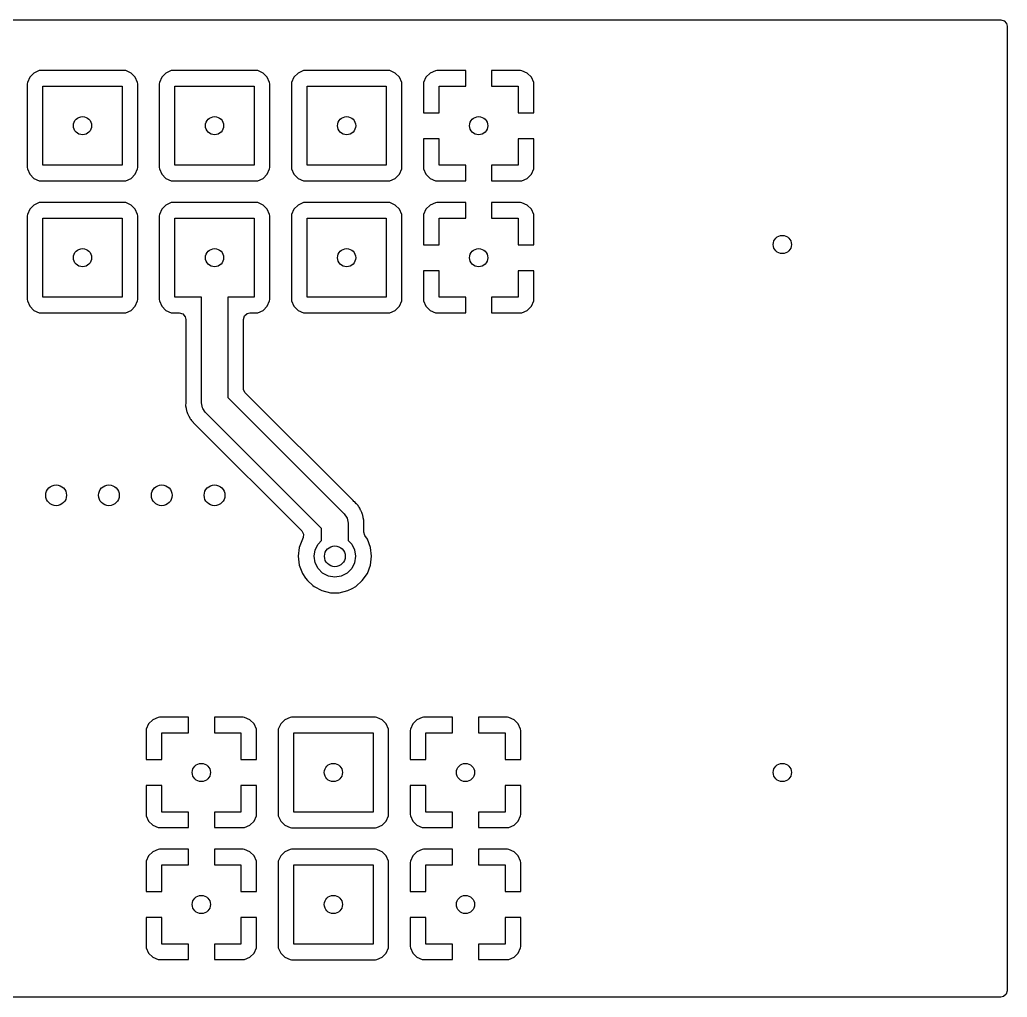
# Model space of a CAD drawing. Extents: x 4.43 to 5.97, y -4.57 to -3.83.
# Drawn here: x 5.222 to 5.97, y -4.57 to -3.83 of the extents above; entities that cross this region are included whole.
import ezdxf

# ---------------------------------------------------------------- set-up
doc = ezdxf.new("R2010")
doc.units = 0
doc.header["$MEASUREMENT"] = 0
doc.layers.add('BLACK', color=7, linetype='CONTINUOUS')

msp = doc.modelspace()

# ---------------------------------------------------------------- linework, layer by layer
at = {"layer": 'BLACK', "linetype": 'CONTINUOUS'}
for p, q in [((4.43459, -3.8297), (5.96541, -3.8297)), ((5.96541, -3.8297), (5.96805, -3.83048)), ((5.96805, -3.83048), (5.96985, -3.83256)), ((5.96985, -3.83256), (5.9703, -3.83459)), ((5.9703, -3.83459), (5.9703, -4.56541)), ((5.23007, -3.8732), (5.22828, -3.87724)), ((5.2332, -3.87007), (5.23007, -3.8732)), ((5.23724, -3.86828), (5.2332, -3.87007)), ((5.23823, -3.86817), (5.23724, -3.86828)), ((5.23724, -3.86828), (5.23724, -3.86828)), ((5.30177, -3.86817), (5.23823, -3.86817)), ((5.23823, -3.86817), (5.23823, -3.86817)), ((5.30276, -3.86828), (5.30177, -3.86817)), ((5.3068, -3.87007), (5.30276, -3.86828)), ((5.30993, -3.8732), (5.3068, -3.87007)), ((5.3068, -3.87007), (5.3068, -3.87007)), ((5.31172, -3.87724), (5.30993, -3.8732)), ((5.33007, -3.8732), (5.32828, -3.87724)), ((5.3332, -3.87007), (5.33007, -3.8732)), ((5.33724, -3.86828), (5.3332, -3.87007)), ((5.33823, -3.86817), (5.33724, -3.86828)), ((5.33724, -3.86828), (5.33724, -3.86828)), ((5.40177, -3.86817), (5.33823, -3.86817)), ((5.33823, -3.86817), (5.33823, -3.86817)), ((5.40276, -3.86828), (5.40177, -3.86817)), ((5.4068, -3.87007), (5.40276, -3.86828)), ((5.40993, -3.8732), (5.4068, -3.87007)), ((5.4068, -3.87007), (5.4068, -3.87007)), ((5.41172, -3.87724), (5.40993, -3.8732)), ((5.43007, -3.8732), (5.42828, -3.87724)), ((5.4332, -3.87007), (5.43007, -3.8732)), ((5.43724, -3.86828), (5.4332, -3.87007)), ((5.43823, -3.86817), (5.43724, -3.86828)), ((5.43724, -3.86828), (5.43724, -3.86828)), ((5.50177, -3.86817), (5.43823, -3.86817)), ((5.43823, -3.86817), (5.43823, -3.86817)), ((5.50276, -3.86828), (5.50177, -3.86817)), ((5.5068, -3.87007), (5.50276, -3.86828)), ((5.50993, -3.8732), (5.5068, -3.87007)), ((5.5068, -3.87007), (5.5068, -3.87007)), ((5.51172, -3.87724), (5.50993, -3.8732)), ((5.53009, -3.87321), (5.5283, -3.87725)), ((5.53321, -3.87009), (5.53009, -3.87321)), ((5.53009, -3.87321), (5.53009, -3.87321)), ((5.53725, -3.8683), (5.53321, -3.87009)), ((5.53321, -3.87009), (5.53321, -3.87009)), ((5.53824, -3.86819), (5.53725, -3.8683)), ((5.53725, -3.8683), (5.53725, -3.8683)), ((5.56016, -3.86819), (5.53824, -3.86819)), ((5.53824, -3.86819), (5.53824, -3.86819)), ((5.56016, -3.88), (5.56016, -3.86819)), ((5.60176, -3.86819), (5.57984, -3.86819)), ((5.57984, -3.86819), (5.57984, -3.88)), ((5.60275, -3.8683), (5.60176, -3.86819)), ((5.60679, -3.87009), (5.60275, -3.8683)), ((5.60991, -3.87321), (5.60679, -3.87009)), ((5.60679, -3.87009), (5.60679, -3.87009)), ((5.6117, -3.87725), (5.60991, -3.87321)), ((5.60991, -3.87321), (5.60991, -3.87321)), ((5.22828, -3.87724), (5.22817, -3.87823)), ((5.22817, -3.87823), (5.22817, -3.94177)), ((5.22828, -3.87724), (5.22828, -3.87724)), ((5.24, -3.94), (5.24, -3.88)), ((5.24, -3.88), (5.3, -3.88)), ((5.3, -3.88), (5.3, -3.94)), ((5.31183, -3.87823), (5.31172, -3.87724)), ((5.31172, -3.87724), (5.31172, -3.87724)), ((5.31172, -3.87724), (5.31172, -3.87724)), ((5.31183, -3.94177), (5.31183, -3.87823)), ((5.31183, -3.87823), (5.31183, -3.87823)), ((5.32828, -3.87724), (5.32817, -3.87823)), ((5.32817, -3.87823), (5.32817, -3.94177)), ((5.32828, -3.87724), (5.32828, -3.87724)), ((5.34, -3.94), (5.34, -3.88)), ((5.34, -3.88), (5.4, -3.88)), ((5.4, -3.88), (5.4, -3.94)), ((5.41183, -3.87823), (5.41172, -3.87724)), ((5.41172, -3.87724), (5.41172, -3.87724)), ((5.41172, -3.87724), (5.41172, -3.87724)), ((5.41183, -3.94177), (5.41183, -3.87823)), ((5.41183, -3.87823), (5.41183, -3.87823)), ((5.42828, -3.87724), (5.42817, -3.87823)), ((5.42817, -3.87823), (5.42817, -3.94177)), ((5.42828, -3.87724), (5.42828, -3.87724)), ((5.44, -3.94), (5.44, -3.88)), ((5.44, -3.88), (5.5, -3.88)), ((5.5, -3.88), (5.5, -3.94)), ((5.51183, -3.87823), (5.51172, -3.87724)), ((5.51172, -3.87724), (5.51172, -3.87724)), ((5.51172, -3.87724), (5.51172, -3.87724)), ((5.51183, -3.90016), (5.51183, -3.87823)), ((5.51183, -3.87823), (5.51183, -3.87823)), ((5.5283, -3.87725), (5.52819, -3.87824)), ((5.52819, -3.87824), (5.52819, -3.90016)), ((5.5283, -3.87725), (5.5283, -3.87725)), ((5.54, -3.90016), (5.54, -3.88)), ((5.54, -3.88), (5.56016, -3.88)), ((5.57984, -3.88), (5.6, -3.88)), ((5.6, -3.88), (5.6, -3.90016)), ((5.61181, -3.87824), (5.6117, -3.87725)), ((5.6117, -3.87725), (5.6117, -3.87725)), ((5.61181, -3.90016), (5.61181, -3.87824)), ((5.61181, -3.87824), (5.61181, -3.87824)), ((5.51183, -3.94177), (5.51183, -3.90016)), ((5.52819, -3.90016), (5.54, -3.90016)), ((5.6, -3.90016), (5.61181, -3.90016)), ((5.52819, -3.91984), (5.52819, -3.94176)), ((5.54, -3.91984), (5.52819, -3.91984)), ((5.54, -3.94), (5.54, -3.91984)), ((5.61181, -3.91984), (5.6, -3.91984)), ((5.6, -3.91984), (5.6, -3.94)), ((5.61181, -3.94176), (5.61181, -3.91984)), ((5.3, -3.94), (5.24, -3.94)), ((5.4, -3.94), (5.34, -3.94)), ((5.5, -3.94), (5.44, -3.94)), ((5.56016, -3.94), (5.54, -3.94)), ((5.56016, -3.95181), (5.56016, -3.94)), ((5.6, -3.94), (5.57984, -3.94)), ((5.57984, -3.94), (5.57984, -3.95181)), ((5.22817, -3.94177), (5.22828, -3.94276)), ((5.22817, -3.94177), (5.22817, -3.94177)), ((5.22828, -3.94276), (5.22828, -3.94276)), ((5.22828, -3.94276), (5.23007, -3.9468)), ((5.23007, -3.9468), (5.23007, -3.9468)), ((5.23007, -3.9468), (5.2332, -3.94993)), ((5.3068, -3.94993), (5.30993, -3.9468)), ((5.30993, -3.9468), (5.31172, -3.94276)), ((5.31172, -3.94276), (5.31183, -3.94177)), ((5.31183, -3.94177), (5.31183, -3.94177)), ((5.32817, -3.94177), (5.32828, -3.94276)), ((5.32817, -3.94177), (5.32817, -3.94177)), ((5.32828, -3.94276), (5.32828, -3.94276)), ((5.32828, -3.94276), (5.33007, -3.9468)), ((5.33007, -3.9468), (5.33007, -3.9468)), ((5.33007, -3.9468), (5.3332, -3.94993)), ((5.4068, -3.94993), (5.40993, -3.9468)), ((5.40993, -3.9468), (5.41172, -3.94276)), ((5.41172, -3.94276), (5.41183, -3.94177)), ((5.41183, -3.94177), (5.41183, -3.94177)), ((5.42817, -3.94177), (5.42828, -3.94276)), ((5.42817, -3.94177), (5.42817, -3.94177)), ((5.42828, -3.94276), (5.42828, -3.94276)), ((5.42828, -3.94276), (5.43007, -3.9468)), ((5.43007, -3.9468), (5.43007, -3.9468)), ((5.43007, -3.9468), (5.4332, -3.94993)), ((5.5068, -3.94993), (5.50993, -3.9468)), ((5.50993, -3.9468), (5.51172, -3.94276)), ((5.51172, -3.94276), (5.51183, -3.94177)), ((5.52819, -3.94176), (5.52819, -3.94176)), ((5.52819, -3.94176), (5.5283, -3.94275)), ((5.5283, -3.94275), (5.5283, -3.94275)), ((5.5283, -3.94275), (5.53009, -3.94679)), ((5.53009, -3.94679), (5.53009, -3.94679)), ((5.53009, -3.94679), (5.53321, -3.94991)), ((5.60679, -3.94991), (5.60991, -3.94679)), ((5.60991, -3.94679), (5.6117, -3.94275)), ((5.60991, -3.94679), (5.60991, -3.94679)), ((5.6117, -3.94275), (5.61181, -3.94176)), ((5.6117, -3.94275), (5.6117, -3.94275)), ((5.61181, -3.94176), (5.61181, -3.94176)), ((5.2332, -3.94993), (5.23724, -3.95172)), ((5.23724, -3.95172), (5.23823, -3.95183)), ((5.23823, -3.95183), (5.30177, -3.95183)), ((5.30177, -3.95183), (5.30276, -3.95172)), ((5.30177, -3.95183), (5.30177, -3.95183)), ((5.30177, -3.95183), (5.30177, -3.95183)), ((5.30276, -3.95172), (5.3068, -3.94993)), ((5.30276, -3.95172), (5.30276, -3.95172)), ((5.30276, -3.95172), (5.30276, -3.95172)), ((5.3332, -3.94993), (5.33724, -3.95172)), ((5.33724, -3.95172), (5.33823, -3.95183)), ((5.33823, -3.95183), (5.40177, -3.95183)), ((5.40177, -3.95183), (5.40276, -3.95172)), ((5.40177, -3.95183), (5.40177, -3.95183)), ((5.40177, -3.95183), (5.40177, -3.95183)), ((5.40276, -3.95172), (5.4068, -3.94993)), ((5.40276, -3.95172), (5.40276, -3.95172)), ((5.40276, -3.95172), (5.40276, -3.95172)), ((5.4332, -3.94993), (5.43724, -3.95172)), ((5.43724, -3.95172), (5.43823, -3.95183)), ((5.43823, -3.95183), (5.50177, -3.95183)), ((5.50177, -3.95183), (5.50276, -3.95172)), ((5.50177, -3.95183), (5.50177, -3.95183)), ((5.50177, -3.95183), (5.50177, -3.95183)), ((5.50276, -3.95172), (5.5068, -3.94993)), ((5.50276, -3.95172), (5.50276, -3.95172)), ((5.50276, -3.95172), (5.50276, -3.95172)), ((5.53321, -3.94991), (5.53321, -3.94991)), ((5.53321, -3.94991), (5.53725, -3.9517)), ((5.53725, -3.9517), (5.53824, -3.95181)), ((5.53824, -3.95181), (5.56016, -3.95181)), ((5.56016, -3.95181), (5.56016, -3.95181)), ((5.57984, -3.95181), (5.60176, -3.95181)), ((5.60176, -3.95181), (5.60275, -3.9517)), ((5.60176, -3.95181), (5.60176, -3.95181)), ((5.60275, -3.9517), (5.60679, -3.94991)), ((5.60275, -3.9517), (5.60275, -3.9517)), ((5.60679, -3.94991), (5.60679, -3.94991)), ((5.2332, -3.97007), (5.23007, -3.9732)), ((5.23724, -3.96828), (5.2332, -3.97007)), ((5.23823, -3.96817), (5.23724, -3.96828)), ((5.23724, -3.96828), (5.23724, -3.96828)), ((5.30177, -3.96817), (5.23823, -3.96817)), ((5.23823, -3.96817), (5.23823, -3.96817)), ((5.30276, -3.96828), (5.30177, -3.96817)), ((5.3068, -3.97007), (5.30276, -3.96828)), ((5.30993, -3.9732), (5.3068, -3.97007)), ((5.3068, -3.97007), (5.3068, -3.97007)), ((5.3332, -3.97007), (5.33007, -3.9732)), ((5.33724, -3.96828), (5.3332, -3.97007)), ((5.33823, -3.96817), (5.33724, -3.96828)), ((5.33724, -3.96828), (5.33724, -3.96828)), ((5.40177, -3.96817), (5.33823, -3.96817)), ((5.33823, -3.96817), (5.33823, -3.96817)), ((5.40276, -3.96828), (5.40177, -3.96817)), ((5.4068, -3.97007), (5.40276, -3.96828)), ((5.40993, -3.9732), (5.4068, -3.97007)), ((5.4068, -3.97007), (5.4068, -3.97007)), ((5.4332, -3.97007), (5.43007, -3.9732)), ((5.43724, -3.96828), (5.4332, -3.97007)), ((5.43823, -3.96817), (5.43724, -3.96828)), ((5.43724, -3.96828), (5.43724, -3.96828)), ((5.50177, -3.96817), (5.43823, -3.96817)), ((5.43823, -3.96817), (5.43823, -3.96817)), ((5.50276, -3.96828), (5.50177, -3.96817)), ((5.5068, -3.97007), (5.50276, -3.96828)), ((5.50993, -3.9732), (5.5068, -3.97007)), ((5.5068, -3.97007), (5.5068, -3.97007)), ((5.53321, -3.97009), (5.53009, -3.97321)), ((5.53725, -3.9683), (5.53321, -3.97009)), ((5.53321, -3.97009), (5.53321, -3.97009)), ((5.53824, -3.96819), (5.53725, -3.9683)), ((5.53725, -3.9683), (5.53725, -3.9683)), ((5.56016, -3.96819), (5.53824, -3.96819)), ((5.53824, -3.96819), (5.53824, -3.96819)), ((5.56016, -3.98), (5.56016, -3.96819)), ((5.60176, -3.96819), (5.57984, -3.96819)), ((5.57984, -3.96819), (5.57984, -3.98)), ((5.60275, -3.9683), (5.60176, -3.96819)), ((5.60679, -3.97009), (5.60275, -3.9683)), ((5.60991, -3.97321), (5.60679, -3.97009)), ((5.60679, -3.97009), (5.60679, -3.97009)), ((5.22828, -3.97724), (5.22817, -3.97823)), ((5.22817, -3.97823), (5.22817, -4.04177)), ((5.23007, -3.9732), (5.22828, -3.97724)), ((5.22828, -3.97724), (5.22828, -3.97724)), ((5.31172, -3.97724), (5.30993, -3.9732)), ((5.31183, -3.97823), (5.31172, -3.97724)), ((5.31172, -3.97724), (5.31172, -3.97724)), ((5.31172, -3.97724), (5.31172, -3.97724)), ((5.31183, -4.04177), (5.31183, -3.97823)), ((5.31183, -3.97823), (5.31183, -3.97823)), ((5.32828, -3.97724), (5.32817, -3.97823)), ((5.32817, -3.97823), (5.32817, -4.04177)), ((5.33007, -3.9732), (5.32828, -3.97724)), ((5.32828, -3.97724), (5.32828, -3.97724)), ((5.41172, -3.97724), (5.40993, -3.9732)), ((5.41183, -3.97823), (5.41172, -3.97724)), ((5.41172, -3.97724), (5.41172, -3.97724)), ((5.41172, -3.97724), (5.41172, -3.97724)), ((5.41183, -4.04177), (5.41183, -3.97823)), ((5.41183, -3.97823), (5.41183, -3.97823)), ((5.42828, -3.97724), (5.42817, -3.97823)), ((5.42817, -3.97823), (5.42817, -4.04177)), ((5.43007, -3.9732), (5.42828, -3.97724)), ((5.42828, -3.97724), (5.42828, -3.97724)), ((5.51172, -3.97724), (5.50993, -3.9732)), ((5.51183, -3.97823), (5.51172, -3.97724)), ((5.51172, -3.97724), (5.51172, -3.97724)), ((5.51172, -3.97724), (5.51172, -3.97724)), ((5.51183, -4.00016), (5.51183, -3.97823)), ((5.51183, -3.97823), (5.51183, -3.97823)), ((5.5283, -3.97725), (5.52819, -3.97824)), ((5.52819, -3.97824), (5.52819, -4.00016)), ((5.53009, -3.97321), (5.5283, -3.97725)), ((5.5283, -3.97725), (5.5283, -3.97725)), ((5.53009, -3.97321), (5.53009, -3.97321)), ((5.6117, -3.97725), (5.60991, -3.97321)), ((5.60991, -3.97321), (5.60991, -3.97321)), ((5.61181, -3.97824), (5.6117, -3.97725)), ((5.6117, -3.97725), (5.6117, -3.97725)), ((5.61181, -4.00016), (5.61181, -3.97824)), ((5.61181, -3.97824), (5.61181, -3.97824)), ((5.24, -4.04), (5.24, -3.98)), ((5.24, -3.98), (5.3, -3.98)), ((5.3, -3.98), (5.3, -4.04)), ((5.34, -4.04), (5.34, -3.98)), ((5.34, -3.98), (5.4, -3.98)), ((5.4, -3.98), (5.4, -4.04)), ((5.44, -4.04), (5.44, -3.98)), ((5.44, -3.98), (5.5, -3.98)), ((5.5, -3.98), (5.5, -4.04)), ((5.54, -4.00016), (5.54, -3.98)), ((5.54, -3.98), (5.56016, -3.98)), ((5.57984, -3.98), (5.6, -3.98)), ((5.6, -3.98), (5.6, -4.00016)), ((5.51183, -4.04177), (5.51183, -4.00016)), ((5.52819, -4.00016), (5.54, -4.00016)), ((5.6, -4.00016), (5.61181, -4.00016)), ((5.52819, -4.01984), (5.52819, -4.04176)), ((5.54, -4.01984), (5.52819, -4.01984)), ((5.54, -4.04), (5.54, -4.01984)), ((5.61181, -4.01984), (5.6, -4.01984)), ((5.6, -4.01984), (5.6, -4.04)), ((5.61181, -4.04176), (5.61181, -4.01984)), ((5.22817, -4.04177), (5.22828, -4.04276)), ((5.22817, -4.04177), (5.22817, -4.04177)), ((5.22828, -4.04276), (5.22828, -4.04276)), ((5.22828, -4.04276), (5.23007, -4.0468)), ((5.3, -4.04), (5.24, -4.04)), ((5.30993, -4.0468), (5.31172, -4.04276)), ((5.31172, -4.04276), (5.31183, -4.04177)), ((5.31183, -4.04177), (5.31183, -4.04177)), ((5.32817, -4.04177), (5.32828, -4.04276)), ((5.32817, -4.04177), (5.32817, -4.04177)), ((5.32828, -4.04276), (5.32828, -4.04276)), ((5.32828, -4.04276), (5.33007, -4.0468)), ((5.36, -4.04), (5.34, -4.04)), ((5.36, -4.12), (5.36, -4.04)), ((5.4, -4.04), (5.38, -4.04)), ((5.38, -4.04), (5.38, -4.11586)), ((5.40993, -4.0468), (5.41172, -4.04276)), ((5.41172, -4.04276), (5.41183, -4.04177)), ((5.41183, -4.04177), (5.41183, -4.04177)), ((5.42817, -4.04177), (5.42828, -4.04276)), ((5.42817, -4.04177), (5.42817, -4.04177)), ((5.42828, -4.04276), (5.42828, -4.04276)), ((5.42828, -4.04276), (5.43007, -4.0468)), ((5.5, -4.04), (5.44, -4.04)), ((5.50993, -4.0468), (5.51172, -4.04276)), ((5.51172, -4.04276), (5.51183, -4.04177)), ((5.52819, -4.04176), (5.52819, -4.04176)), ((5.52819, -4.04176), (5.5283, -4.04275)), ((5.5283, -4.04275), (5.5283, -4.04275)), ((5.5283, -4.04275), (5.53009, -4.04679)), ((5.56016, -4.04), (5.54, -4.04)), ((5.56016, -4.05181), (5.56016, -4.04)), ((5.6, -4.04), (5.57984, -4.04)), ((5.57984, -4.04), (5.57984, -4.05181)), ((5.60991, -4.04679), (5.6117, -4.04275)), ((5.6117, -4.04275), (5.61181, -4.04176)), ((5.6117, -4.04275), (5.6117, -4.04275)), ((5.61181, -4.04176), (5.61181, -4.04176)), ((5.23007, -4.0468), (5.23007, -4.0468)), ((5.23007, -4.0468), (5.2332, -4.04993)), ((5.2332, -4.04993), (5.23724, -4.05172)), ((5.23724, -4.05172), (5.23823, -4.05183)), ((5.23823, -4.05183), (5.30177, -4.05183)), ((5.30177, -4.05183), (5.30276, -4.05172)), ((5.30177, -4.05183), (5.30177, -4.05183)), ((5.30177, -4.05183), (5.30177, -4.05183)), ((5.30276, -4.05172), (5.3068, -4.04993)), ((5.30276, -4.05172), (5.30276, -4.05172)), ((5.30276, -4.05172), (5.30276, -4.05172)), ((5.3068, -4.04993), (5.30993, -4.0468)), ((5.33007, -4.0468), (5.33007, -4.0468)), ((5.33007, -4.0468), (5.3332, -4.04993)), ((5.3332, -4.04993), (5.33724, -4.05172)), ((5.33724, -4.05172), (5.33823, -4.05183)), ((5.33823, -4.05183), (5.34329, -4.05183)), ((5.34329, -4.05183), (5.34593, -4.05261)), ((5.34593, -4.05261), (5.34773, -4.05468)), ((5.39261, -4.05407), (5.39468, -4.05227)), ((5.39468, -4.05227), (5.39671, -4.05183)), ((5.39671, -4.05183), (5.40177, -4.05183)), ((5.40177, -4.05183), (5.40276, -4.05172)), ((5.40177, -4.05183), (5.40177, -4.05183)), ((5.40177, -4.05183), (5.40177, -4.05183)), ((5.40177, -4.05183), (5.40177, -4.05183)), ((5.40276, -4.05172), (5.4068, -4.04993)), ((5.40276, -4.05172), (5.40276, -4.05172)), ((5.40276, -4.05172), (5.40276, -4.05172)), ((5.4068, -4.04993), (5.40993, -4.0468)), ((5.43007, -4.0468), (5.43007, -4.0468)), ((5.43007, -4.0468), (5.4332, -4.04993)), ((5.4332, -4.04993), (5.43724, -4.05172)), ((5.43724, -4.05172), (5.43823, -4.05183)), ((5.43823, -4.05183), (5.50177, -4.05183)), ((5.50177, -4.05183), (5.50276, -4.05172)), ((5.50177, -4.05183), (5.50177, -4.05183)), ((5.50177, -4.05183), (5.50177, -4.05183)), ((5.50276, -4.05172), (5.5068, -4.04993)), ((5.50276, -4.05172), (5.50276, -4.05172)), ((5.50276, -4.05172), (5.50276, -4.05172)), ((5.5068, -4.04993), (5.50993, -4.0468)), ((5.53009, -4.04679), (5.53009, -4.04679)), ((5.53009, -4.04679), (5.53321, -4.04991)), ((5.53321, -4.04991), (5.53321, -4.04991)), ((5.53321, -4.04991), (5.53725, -4.0517)), ((5.53725, -4.0517), (5.53824, -4.05181)), ((5.53824, -4.05181), (5.56016, -4.05181)), ((5.56016, -4.05181), (5.56016, -4.05181)), ((5.57984, -4.05181), (5.60176, -4.05181)), ((5.60176, -4.05181), (5.60275, -4.0517)), ((5.60176, -4.05181), (5.60176, -4.05181)), ((5.60275, -4.0517), (5.60679, -4.04991)), ((5.60275, -4.0517), (5.60275, -4.0517)), ((5.60679, -4.04991), (5.60991, -4.04679)), ((5.60679, -4.04991), (5.60679, -4.04991)), ((5.60991, -4.04679), (5.60991, -4.04679)), ((5.34773, -4.05468), (5.34817, -4.05671)), ((5.34817, -4.05671), (5.34817, -4.11963)), ((5.39183, -4.05671), (5.39261, -4.05407)), ((5.39183, -4.10894), (5.39183, -4.05671)), ((5.39194, -4.10997), (5.39183, -4.10894)), ((5.39326, -4.11239), (5.39194, -4.10997)), ((5.47492, -4.19405), (5.39326, -4.11239)), ((5.34817, -4.11963), (5.34808, -4.12225)), ((5.36076, -4.12383), (5.36, -4.12)), ((5.38, -4.11586), (5.46817, -4.20403)), ((5.34808, -4.12225), (5.3485, -4.12396)), ((5.3485, -4.12396), (5.34854, -4.12421)), ((5.34854, -4.12421), (5.34878, -4.12595)), ((5.34878, -4.12595), (5.34907, -4.1266)), ((5.34907, -4.1266), (5.34933, -4.12739)), ((5.34933, -4.12739), (5.3495, -4.12808)), ((5.36101, -4.12421), (5.36076, -4.12383)), ((5.36293, -4.12707), (5.36101, -4.12421)), ((5.4511, -4.21524), (5.36293, -4.12707)), ((5.3495, -4.12808), (5.3495, -4.12808)), ((5.3495, -4.12808), (5.35036, -4.12961)), ((5.35036, -4.12961), (5.35047, -4.12984)), ((5.35047, -4.12984), (5.35117, -4.13145)), ((5.35117, -4.13145), (5.35117, -4.13145)), ((5.35117, -4.13145), (5.35162, -4.132)), ((5.35162, -4.132), (5.35209, -4.13269)), ((5.35209, -4.13269), (5.35244, -4.13331)), ((5.35244, -4.13331), (5.35244, -4.13332)), ((5.35244, -4.13332), (5.35368, -4.13456)), ((5.35368, -4.13456), (5.35385, -4.13474)), ((5.35385, -4.13474), (5.35496, -4.1361)), ((5.35496, -4.1361), (5.35554, -4.13652)), ((5.35554, -4.13652), (5.35618, -4.13705)), ((5.35618, -4.13705), (5.43605, -4.21692)), ((5.47556, -4.19459), (5.47492, -4.19405)), ((5.47614, -4.195), (5.47556, -4.19459)), ((5.47725, -4.19636), (5.47614, -4.195)), ((5.47742, -4.19655), (5.47725, -4.19636)), ((5.47866, -4.19779), (5.47742, -4.19655)), ((5.47901, -4.19841), (5.47866, -4.19779)), ((5.47866, -4.19779), (5.47866, -4.19779)), ((5.47948, -4.1991), (5.47901, -4.19841)), ((5.47993, -4.19965), (5.47948, -4.1991)), ((5.48063, -4.20126), (5.47993, -4.19965)), ((5.48074, -4.20149), (5.48063, -4.20126)), ((5.4816, -4.20302), (5.48074, -4.20149)), ((5.46817, -4.20403), (5.47034, -4.20728)), ((5.47034, -4.20728), (5.4711, -4.2111)), ((5.48177, -4.20371), (5.4816, -4.20302)), ((5.48204, -4.2045), (5.48177, -4.20371)), ((5.48232, -4.20516), (5.48204, -4.2045)), ((5.48256, -4.2069), (5.48232, -4.20516)), ((5.48261, -4.20714), (5.48256, -4.2069)), ((5.48302, -4.20885), (5.48261, -4.20714)), ((5.48294, -4.21139), (5.48302, -4.20885)), ((5.43605, -4.21692), (5.43737, -4.21934)), ((5.4511, -4.22422), (5.4511, -4.21524)), ((5.4711, -4.2111), (5.4711, -4.22422)), ((5.48293, -4.21147), (5.48294, -4.21139)), ((5.48293, -4.21778), (5.48293, -4.21147)), ((5.48294, -4.21794), (5.48293, -4.21778)), ((5.4365, -4.22331), (5.43413, -4.22957)), ((5.43662, -4.22315), (5.4365, -4.22331)), ((5.4365, -4.22331), (5.4365, -4.22331)), ((5.43717, -4.22208), (5.43662, -4.22315)), ((5.43737, -4.21934), (5.43717, -4.22208)), ((5.44836, -4.22696), (5.4511, -4.22422)), ((5.4711, -4.22422), (5.47384, -4.22696)), ((5.4838, -4.22055), (5.48294, -4.21794)), ((5.4857, -4.22331), (5.4838, -4.22055)), ((5.48808, -4.22957), (5.4857, -4.22331)), ((5.4857, -4.22331), (5.4857, -4.22331)), ((5.43413, -4.22957), (5.43332, -4.23622)), ((5.43413, -4.22957), (5.43413, -4.22957)), ((5.44535, -4.23622), (5.44613, -4.23135)), ((5.44613, -4.23135), (5.44836, -4.22696)), ((5.47384, -4.22696), (5.47608, -4.23135)), ((5.47608, -4.23135), (5.47685, -4.23622)), ((5.48888, -4.23622), (5.48808, -4.22957)), ((5.43332, -4.23622), (5.43413, -4.24287)), ((5.44613, -4.24109), (5.44535, -4.23622)), ((5.47685, -4.23622), (5.47608, -4.24109)), ((5.48808, -4.24287), (5.48888, -4.23622)), ((5.43413, -4.24287), (5.43413, -4.24287)), ((5.43413, -4.24287), (5.4365, -4.24913)), ((5.44836, -4.24548), (5.44613, -4.24109)), ((5.45185, -4.24896), (5.44836, -4.24548)), ((5.47384, -4.24548), (5.47036, -4.24896)), ((5.47608, -4.24109), (5.47384, -4.24548)), ((5.4857, -4.24913), (5.48808, -4.24287)), ((5.4365, -4.24913), (5.43896, -4.25268)), ((5.43896, -4.25268), (5.44031, -4.25464)), ((5.44031, -4.25464), (5.44447, -4.25833)), ((5.45624, -4.2512), (5.45185, -4.24896)), ((5.4611, -4.25197), (5.45624, -4.2512)), ((5.46597, -4.2512), (5.4611, -4.25197)), ((5.47036, -4.24896), (5.46597, -4.2512)), ((5.47688, -4.25908), (5.4819, -4.25464)), ((5.4819, -4.25464), (5.4857, -4.24913)), ((5.44447, -4.25833), (5.44532, -4.25908)), ((5.44532, -4.25908), (5.45125, -4.2622)), ((5.45125, -4.2622), (5.45125, -4.2622)), ((5.45125, -4.2622), (5.45775, -4.2638)), ((5.46445, -4.2638), (5.47095, -4.2622)), ((5.47095, -4.2622), (5.47408, -4.26055)), ((5.47408, -4.26055), (5.47688, -4.25908)), ((5.47688, -4.25908), (5.47688, -4.25908)), ((5.47688, -4.25908), (5.47688, -4.25908)), ((5.45775, -4.2638), (5.46445, -4.2638)), ((5.32725, -4.3583), (5.32321, -4.36009)), ((5.32824, -4.35819), (5.32725, -4.3583)), ((5.32725, -4.3583), (5.32725, -4.3583)), ((5.35016, -4.35819), (5.32824, -4.35819)), ((5.32824, -4.35819), (5.32824, -4.35819)), ((5.35016, -4.37), (5.35016, -4.35819)), ((5.39176, -4.35819), (5.36984, -4.35819)), ((5.36984, -4.35819), (5.36984, -4.37)), ((5.39275, -4.3583), (5.39176, -4.35819)), ((5.39679, -4.36009), (5.39275, -4.3583)), ((5.42724, -4.35828), (5.4232, -4.36007)), ((5.42823, -4.35817), (5.42724, -4.35828)), ((5.42724, -4.35828), (5.42724, -4.35828)), ((5.49177, -4.35817), (5.42823, -4.35817)), ((5.42823, -4.35817), (5.42823, -4.35817)), ((5.49276, -4.35828), (5.49177, -4.35817)), ((5.49521, -4.35937), (5.49276, -4.35828)), ((5.4968, -4.36007), (5.49521, -4.35937)), ((5.52725, -4.3583), (5.52321, -4.36009)), ((5.52824, -4.35819), (5.52725, -4.3583)), ((5.52725, -4.3583), (5.52725, -4.3583)), ((5.55016, -4.35819), (5.52824, -4.35819)), ((5.52824, -4.35819), (5.52824, -4.35819)), ((5.55016, -4.37), (5.55016, -4.35819)), ((5.59176, -4.35819), (5.56984, -4.35819)), ((5.56984, -4.35819), (5.56984, -4.37)), ((5.59275, -4.3583), (5.59176, -4.35819)), ((5.59679, -4.36009), (5.59275, -4.3583)), ((5.3183, -4.36725), (5.31819, -4.36824)), ((5.32009, -4.36321), (5.3183, -4.36725)), ((5.3183, -4.36725), (5.3183, -4.36725)), ((5.32321, -4.36009), (5.32009, -4.36321)), ((5.32009, -4.36321), (5.32009, -4.36321)), ((5.32321, -4.36009), (5.32321, -4.36009)), ((5.39991, -4.36321), (5.39679, -4.36009)), ((5.39679, -4.36009), (5.39679, -4.36009)), ((5.4017, -4.36725), (5.39991, -4.36321)), ((5.39991, -4.36321), (5.39991, -4.36321)), ((5.40181, -4.36824), (5.4017, -4.36725)), ((5.4017, -4.36725), (5.4017, -4.36725)), ((5.41828, -4.36724), (5.41817, -4.36823)), ((5.42007, -4.3632), (5.41828, -4.36724)), ((5.41828, -4.36724), (5.41828, -4.36724)), ((5.4232, -4.36007), (5.42007, -4.3632)), ((5.49993, -4.3632), (5.4968, -4.36007)), ((5.50172, -4.36724), (5.49993, -4.3632)), ((5.50183, -4.36823), (5.50172, -4.36724)), ((5.50172, -4.36724), (5.50172, -4.36724)), ((5.50172, -4.36724), (5.50172, -4.36724)), ((5.5183, -4.36725), (5.51819, -4.36824)), ((5.52009, -4.36321), (5.5183, -4.36725)), ((5.5183, -4.36725), (5.5183, -4.36725)), ((5.52321, -4.36009), (5.52009, -4.36321)), ((5.52009, -4.36321), (5.52009, -4.36321)), ((5.52321, -4.36009), (5.52321, -4.36009)), ((5.59991, -4.36321), (5.59679, -4.36009)), ((5.59679, -4.36009), (5.59679, -4.36009)), ((5.6017, -4.36725), (5.59991, -4.36321)), ((5.59991, -4.36321), (5.59991, -4.36321)), ((5.60181, -4.36824), (5.6017, -4.36725)), ((5.6017, -4.36725), (5.6017, -4.36725)), ((5.31819, -4.36824), (5.31819, -4.39016)), ((5.33, -4.39016), (5.33, -4.37)), ((5.33, -4.37), (5.35016, -4.37)), ((5.36984, -4.37), (5.39, -4.37)), ((5.39, -4.37), (5.39, -4.39016)), ((5.40181, -4.39016), (5.40181, -4.36824)), ((5.40181, -4.36824), (5.40181, -4.36824)), ((5.41817, -4.36823), (5.41817, -4.43177)), ((5.43, -4.43), (5.43, -4.37)), ((5.43, -4.37), (5.49, -4.37)), ((5.49, -4.37), (5.49, -4.43)), ((5.50183, -4.39016), (5.50183, -4.36823)), ((5.50183, -4.36823), (5.50183, -4.36823)), ((5.51819, -4.36824), (5.51819, -4.39016)), ((5.53, -4.39016), (5.53, -4.37)), ((5.53, -4.37), (5.55016, -4.37)), ((5.56984, -4.37), (5.59, -4.37)), ((5.59, -4.37), (5.59, -4.39016)), ((5.60181, -4.39016), (5.60181, -4.36824)), ((5.60181, -4.36824), (5.60181, -4.36824)), ((5.31819, -4.39016), (5.33, -4.39016)), ((5.39, -4.39016), (5.40181, -4.39016)), ((5.50183, -4.43177), (5.50183, -4.39016)), ((5.51819, -4.39016), (5.53, -4.39016)), ((5.59, -4.39016), (5.60181, -4.39016)), ((5.31819, -4.40984), (5.31819, -4.43176)), ((5.33, -4.40984), (5.31819, -4.40984)), ((5.33, -4.43), (5.33, -4.40984)), ((5.40181, -4.40984), (5.39, -4.40984)), ((5.39, -4.40984), (5.39, -4.43)), ((5.40181, -4.43176), (5.40181, -4.40984)), ((5.51819, -4.40984), (5.51819, -4.43176)), ((5.53, -4.40984), (5.51819, -4.40984)), ((5.53, -4.43), (5.53, -4.40984)), ((5.60181, -4.40984), (5.59, -4.40984)), ((5.59, -4.40984), (5.59, -4.43)), ((5.60181, -4.43176), (5.60181, -4.40984)), ((5.31819, -4.43176), (5.31819, -4.43176)), ((5.31819, -4.43176), (5.3183, -4.43275)), ((5.3183, -4.43275), (5.3183, -4.43275)), ((5.3183, -4.43275), (5.32009, -4.43679)), ((5.35016, -4.43), (5.33, -4.43)), ((5.35016, -4.44181), (5.35016, -4.43)), ((5.39, -4.43), (5.36984, -4.43)), ((5.36984, -4.43), (5.36984, -4.44181)), ((5.39991, -4.43679), (5.4017, -4.43275)), ((5.4017, -4.43275), (5.40181, -4.43177)), ((5.4017, -4.43275), (5.4017, -4.43275)), ((5.40181, -4.43176), (5.40181, -4.43176)), ((5.40181, -4.43177), (5.40181, -4.43176)), ((5.41817, -4.43177), (5.41828, -4.43276)), ((5.41817, -4.43177), (5.41817, -4.43177)), ((5.41828, -4.43276), (5.41828, -4.43276)), ((5.41828, -4.43276), (5.42007, -4.4368)), ((5.49, -4.43), (5.43, -4.43)), ((5.49993, -4.4368), (5.50172, -4.43276)), ((5.50172, -4.43276), (5.50183, -4.43177)), ((5.51819, -4.43176), (5.51819, -4.43176)), ((5.51819, -4.43176), (5.5183, -4.43275)), ((5.5183, -4.43275), (5.5183, -4.43275)), ((5.5183, -4.43275), (5.52009, -4.43679)), ((5.55016, -4.43), (5.53, -4.43)), ((5.55016, -4.44181), (5.55016, -4.43)), ((5.59, -4.43), (5.56984, -4.43)), ((5.56984, -4.43), (5.56984, -4.44181)), ((5.59991, -4.43679), (5.6017, -4.43275)), ((5.6017, -4.43275), (5.60181, -4.43176)), ((5.6017, -4.43275), (5.6017, -4.43275)), ((5.60181, -4.43176), (5.60181, -4.43176)), ((5.32009, -4.43679), (5.32009, -4.43679)), ((5.32009, -4.43679), (5.32321, -4.43991)), ((5.32321, -4.43991), (5.32321, -4.43991)), ((5.32321, -4.43991), (5.32725, -4.4417)), ((5.32725, -4.4417), (5.32824, -4.44181)), ((5.32824, -4.44181), (5.35016, -4.44181)), ((5.35016, -4.44181), (5.35016, -4.44181)), ((5.36984, -4.44181), (5.39176, -4.44181)), ((5.39176, -4.44181), (5.39275, -4.4417)), ((5.39176, -4.44181), (5.39176, -4.44181)), ((5.39275, -4.4417), (5.39679, -4.43991)), ((5.39275, -4.4417), (5.39275, -4.4417)), ((5.39679, -4.43991), (5.39991, -4.43679)), ((5.39679, -4.43991), (5.39679, -4.43991)), ((5.39991, -4.43679), (5.39991, -4.43679)), ((5.42007, -4.4368), (5.42007, -4.4368)), ((5.42007, -4.4368), (5.42007, -4.4368)), ((5.42007, -4.4368), (5.4232, -4.43993)), ((5.4232, -4.43993), (5.42724, -4.44172)), ((5.42724, -4.44172), (5.42823, -4.44183)), ((5.42823, -4.44183), (5.49177, -4.44183)), ((5.49177, -4.44183), (5.49276, -4.44172)), ((5.49177, -4.44183), (5.49177, -4.44183)), ((5.49177, -4.44183), (5.49177, -4.44183)), ((5.49276, -4.44172), (5.4968, -4.43993)), ((5.49276, -4.44172), (5.49276, -4.44172)), ((5.49276, -4.44172), (5.49276, -4.44172)), ((5.4968, -4.43993), (5.49993, -4.4368)), ((5.52009, -4.43679), (5.52009, -4.43679)), ((5.52009, -4.43679), (5.52321, -4.43991)), ((5.52321, -4.43991), (5.52321, -4.43991)), ((5.52321, -4.43991), (5.52725, -4.4417)), ((5.52725, -4.4417), (5.52824, -4.44181)), ((5.52824, -4.44181), (5.55016, -4.44181)), ((5.55016, -4.44181), (5.55016, -4.44181)), ((5.56984, -4.44181), (5.59176, -4.44181)), ((5.59176, -4.44181), (5.59275, -4.4417)), ((5.59176, -4.44181), (5.59176, -4.44181)), ((5.59275, -4.4417), (5.59679, -4.43991)), ((5.59275, -4.4417), (5.59275, -4.4417)), ((5.59679, -4.43991), (5.59991, -4.43679)), ((5.59679, -4.43991), (5.59679, -4.43991)), ((5.59991, -4.43679), (5.59991, -4.43679)), ((5.32009, -4.46321), (5.3183, -4.46725)), ((5.32321, -4.46009), (5.32009, -4.46321)), ((5.32009, -4.46321), (5.32009, -4.46321)), ((5.32725, -4.4583), (5.32321, -4.46009)), ((5.32321, -4.46009), (5.32321, -4.46009)), ((5.32824, -4.45819), (5.32725, -4.4583)), ((5.32725, -4.4583), (5.32725, -4.4583)), ((5.35016, -4.45819), (5.32824, -4.45819)), ((5.32824, -4.45819), (5.32824, -4.45819)), ((5.35016, -4.47), (5.35016, -4.45819)), ((5.39176, -4.45819), (5.36984, -4.45819)), ((5.36984, -4.45819), (5.36984, -4.47)), ((5.39275, -4.4583), (5.39176, -4.45819)), ((5.39679, -4.46009), (5.39275, -4.4583)), ((5.39991, -4.46321), (5.39679, -4.46009)), ((5.39679, -4.46009), (5.39679, -4.46009)), ((5.4017, -4.46725), (5.39991, -4.46321)), ((5.39991, -4.46321), (5.39991, -4.46321)), ((5.42007, -4.4632), (5.41828, -4.46724)), ((5.4232, -4.46007), (5.42007, -4.4632)), ((5.42724, -4.45828), (5.4232, -4.46007)), ((5.42823, -4.45817), (5.42724, -4.45828)), ((5.42724, -4.45828), (5.42724, -4.45828)), ((5.49177, -4.45817), (5.42823, -4.45817)), ((5.42823, -4.45817), (5.42823, -4.45817)), ((5.49276, -4.45828), (5.49177, -4.45817)), ((5.49556, -4.45952), (5.49276, -4.45828)), ((5.4968, -4.46007), (5.49556, -4.45952)), ((5.49993, -4.4632), (5.4968, -4.46007)), ((5.50172, -4.46724), (5.49993, -4.4632)), ((5.52009, -4.46321), (5.5183, -4.46725)), ((5.52321, -4.46009), (5.52009, -4.46321)), ((5.52009, -4.46321), (5.52009, -4.46321)), ((5.52725, -4.4583), (5.52321, -4.46009)), ((5.52321, -4.46009), (5.52321, -4.46009)), ((5.52824, -4.45819), (5.52725, -4.4583)), ((5.52725, -4.4583), (5.52725, -4.4583)), ((5.55016, -4.45819), (5.52824, -4.45819)), ((5.52824, -4.45819), (5.52824, -4.45819)), ((5.55016, -4.47), (5.55016, -4.45819)), ((5.59176, -4.45819), (5.56984, -4.45819)), ((5.56984, -4.45819), (5.56984, -4.47)), ((5.59275, -4.4583), (5.59176, -4.45819)), ((5.59679, -4.46009), (5.59275, -4.4583)), ((5.59991, -4.46321), (5.59679, -4.46009)), ((5.59679, -4.46009), (5.59679, -4.46009)), ((5.6017, -4.46725), (5.59991, -4.46321)), ((5.59991, -4.46321), (5.59991, -4.46321)), ((5.3183, -4.46725), (5.31819, -4.46824)), ((5.31819, -4.46824), (5.31819, -4.49016)), ((5.3183, -4.46725), (5.3183, -4.46725)), ((5.33, -4.49016), (5.33, -4.47)), ((5.33, -4.47), (5.35016, -4.47)), ((5.36984, -4.47), (5.39, -4.47)), ((5.39, -4.47), (5.39, -4.49016)), ((5.40181, -4.46824), (5.4017, -4.46725)), ((5.4017, -4.46725), (5.4017, -4.46725)), ((5.40181, -4.49016), (5.40181, -4.46824)), ((5.40181, -4.46824), (5.40181, -4.46824)), ((5.41828, -4.46724), (5.41817, -4.46823)), ((5.41817, -4.46823), (5.41817, -4.53177)), ((5.41828, -4.46724), (5.41828, -4.46724)), ((5.43, -4.53), (5.43, -4.47)), ((5.43, -4.47), (5.49, -4.47)), ((5.49, -4.47), (5.49, -4.53)), ((5.50173, -4.46736), (5.50172, -4.46724)), ((5.50172, -4.46724), (5.50172, -4.46724)), ((5.50172, -4.46724), (5.50172, -4.46724)), ((5.50183, -4.46823), (5.50173, -4.46736)), ((5.50183, -4.49016), (5.50183, -4.46823)), ((5.5183, -4.46725), (5.51819, -4.46824)), ((5.51819, -4.46824), (5.51819, -4.49016)), ((5.5183, -4.46725), (5.5183, -4.46725)), ((5.53, -4.49016), (5.53, -4.47)), ((5.53, -4.47), (5.55016, -4.47)), ((5.56984, -4.47), (5.59, -4.47)), ((5.59, -4.47), (5.59, -4.49016)), ((5.60181, -4.46824), (5.6017, -4.46725)), ((5.6017, -4.46725), (5.6017, -4.46725)), ((5.60181, -4.49016), (5.60181, -4.46824)), ((5.60181, -4.46824), (5.60181, -4.46824)), ((5.31819, -4.49016), (5.33, -4.49016)), ((5.39, -4.49016), (5.40181, -4.49016)), ((5.50183, -4.53177), (5.50183, -4.49016)), ((5.51819, -4.49016), (5.53, -4.49016)), ((5.59, -4.49016), (5.60181, -4.49016)), ((5.31819, -4.50984), (5.31819, -4.53176)), ((5.33, -4.50984), (5.31819, -4.50984)), ((5.33, -4.53), (5.33, -4.50984)), ((5.40181, -4.50984), (5.39, -4.50984)), ((5.39, -4.50984), (5.39, -4.53)), ((5.40181, -4.53176), (5.40181, -4.50984)), ((5.51819, -4.50984), (5.51819, -4.53176)), ((5.53, -4.50984), (5.51819, -4.50984)), ((5.53, -4.53), (5.53, -4.50984)), ((5.60181, -4.50984), (5.59, -4.50984)), ((5.59, -4.50984), (5.59, -4.53)), ((5.60181, -4.53176), (5.60181, -4.50984)), ((5.31819, -4.53176), (5.31819, -4.53176)), ((5.31819, -4.53176), (5.3183, -4.53275)), ((5.35016, -4.53), (5.33, -4.53)), ((5.35016, -4.54181), (5.35016, -4.53)), ((5.39, -4.53), (5.36984, -4.53)), ((5.36984, -4.53), (5.36984, -4.54181)), ((5.4017, -4.53275), (5.40181, -4.53177)), ((5.40181, -4.53176), (5.40181, -4.53176)), ((5.40181, -4.53177), (5.40181, -4.53176)), ((5.41817, -4.53177), (5.41828, -4.53276)), ((5.41817, -4.53177), (5.41817, -4.53177)), ((5.49, -4.53), (5.43, -4.53)), ((5.50172, -4.53276), (5.50183, -4.53177)), ((5.51819, -4.53176), (5.51819, -4.53176)), ((5.51819, -4.53176), (5.5183, -4.53275)), ((5.55016, -4.53), (5.53, -4.53)), ((5.55016, -4.54181), (5.55016, -4.53)), ((5.59, -4.53), (5.56984, -4.53)), ((5.56984, -4.53), (5.56984, -4.54181)), ((5.6017, -4.53275), (5.60181, -4.53176)), ((5.60181, -4.53176), (5.60181, -4.53176)), ((5.3183, -4.53275), (5.3183, -4.53275)), ((5.3183, -4.53275), (5.32009, -4.53679)), ((5.32009, -4.53679), (5.32009, -4.53679)), ((5.32009, -4.53679), (5.32321, -4.53991)), ((5.39679, -4.53991), (5.39991, -4.53679)), ((5.39991, -4.53679), (5.4017, -4.53275)), ((5.39991, -4.53679), (5.39991, -4.53679)), ((5.4017, -4.53275), (5.4017, -4.53275)), ((5.41828, -4.53276), (5.41828, -4.53276)), ((5.41828, -4.53276), (5.42007, -4.5368)), ((5.42007, -4.5368), (5.42007, -4.5368)), ((5.42007, -4.5368), (5.4232, -4.53993)), ((5.4968, -4.53993), (5.49993, -4.5368)), ((5.49993, -4.5368), (5.50172, -4.53276)), ((5.5183, -4.53275), (5.5183, -4.53275)), ((5.5183, -4.53275), (5.52009, -4.53679)), ((5.52009, -4.53679), (5.52009, -4.53679)), ((5.52009, -4.53679), (5.52321, -4.53991)), ((5.59679, -4.53991), (5.59991, -4.53679)), ((5.59991, -4.53679), (5.6017, -4.53275)), ((5.59991, -4.53679), (5.59991, -4.53679)), ((5.6017, -4.53275), (5.6017, -4.53275)), ((5.32321, -4.53991), (5.32321, -4.53991)), ((5.32321, -4.53991), (5.32725, -4.5417)), ((5.32725, -4.5417), (5.32824, -4.54181)), ((5.32824, -4.54181), (5.35016, -4.54181)), ((5.35016, -4.54181), (5.35016, -4.54181)), ((5.36984, -4.54181), (5.39176, -4.54181)), ((5.39176, -4.54181), (5.39275, -4.5417)), ((5.39176, -4.54181), (5.39176, -4.54181)), ((5.39275, -4.5417), (5.39679, -4.53991)), ((5.39275, -4.5417), (5.39275, -4.5417)), ((5.39679, -4.53991), (5.39679, -4.53991)), ((5.4232, -4.53993), (5.42724, -4.54172)), ((5.42724, -4.54172), (5.42823, -4.54183)), ((5.42823, -4.54183), (5.49177, -4.54183)), ((5.49177, -4.54183), (5.49276, -4.54172)), ((5.49177, -4.54183), (5.49177, -4.54183)), ((5.49177, -4.54183), (5.49177, -4.54183)), ((5.49276, -4.54172), (5.4968, -4.53993)), ((5.49276, -4.54172), (5.49276, -4.54172)), ((5.49276, -4.54172), (5.49276, -4.54172)), ((5.52321, -4.53991), (5.52321, -4.53991)), ((5.52321, -4.53991), (5.52725, -4.5417)), ((5.52725, -4.5417), (5.52824, -4.54181)), ((5.52824, -4.54181), (5.55016, -4.54181)), ((5.55016, -4.54181), (5.55016, -4.54181)), ((5.56984, -4.54181), (5.59176, -4.54181)), ((5.59176, -4.54181), (5.59275, -4.5417)), ((5.59176, -4.54181), (5.59176, -4.54181)), ((5.59275, -4.5417), (5.59679, -4.53991)), ((5.59275, -4.5417), (5.59275, -4.5417)), ((5.59679, -4.53991), (5.59679, -4.53991)), ((5.96952, -4.56805), (5.96744, -4.56985)), ((5.9703, -4.56541), (5.96952, -4.56805)), ((5.96541, -4.5703), (4.43459, -4.5703)), ((5.96744, -4.56985), (5.96541, -4.5703))]:
    msp.add_line(p, q, dxfattribs=at)
at = {"layer": 'BLACK'}
for centre, radius in [((5.27, -3.91), 0.00689), ((5.37, -3.91), 0.00689), ((5.47, -3.91), 0.00689), ((5.57, -3.91), 0.00689), ((5.8, -4), 0.00689), ((5.27, -4.01), 0.00689), ((5.37, -4.01), 0.00689), ((5.47, -4.01), 0.00689), ((5.57, -4.01), 0.00689), ((5.25, -4.19), 0.00787), ((5.29, -4.19), 0.00787), ((5.33, -4.19), 0.00787), ((5.37, -4.19), 0.00787), ((5.4611, -4.23622), 0.00787), ((5.36, -4.4), 0.00689), ((5.46, -4.4), 0.00689), ((5.56, -4.4), 0.00689), ((5.8, -4.4), 0.00689), ((5.36, -4.5), 0.00689), ((5.46, -4.5), 0.00689), ((5.56, -4.5), 0.00689)]:
    msp.add_circle(centre, radius, dxfattribs=at)

doc.saveas('drawing.dxf')
